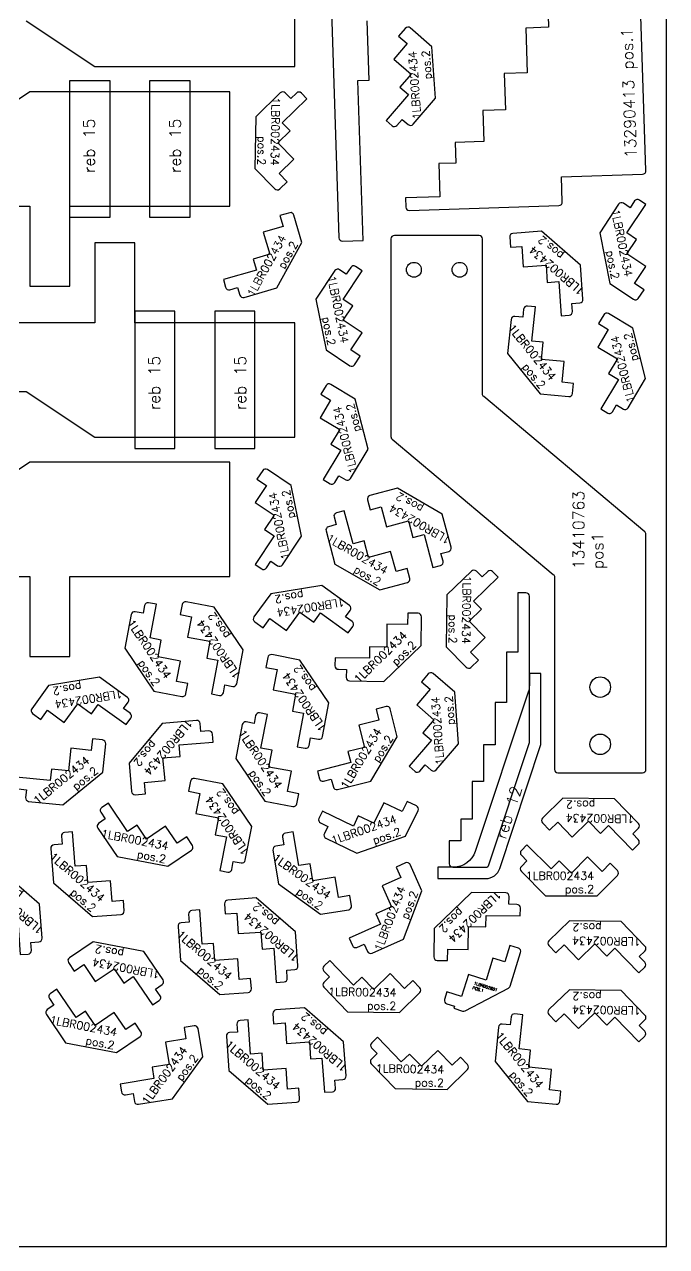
# Model space of a CAD drawing. Header units: millimetres. Extents: x 0 to 2400, y -105 to 2000.
# Drawn here: x 1838 to 2400, y 0 to 1069 of the extents above; entities that cross this region are included whole.
import ezdxf

# ---------------------------------------------------------------- set-up
doc = ezdxf.new("R2010")
doc.units = ezdxf.units.MM
for name, color, linetype in [('12714500', 7, 'Continuous'), ('13290413', 7, 'Continuous'), ('13410763v0', 7, 'Continuous'), ('1LBR002434', 7, 'Continuous'), ('1LBR002601', 7, 'Continuous'), ('Rebaixo', 6, 'Continuous'), ('sheet', 24, 'Continuous'), ('Texto', 7, 'Continuous')]:
    doc.layers.add(name, color=color, linetype=linetype)
doc.styles.get("Standard").update_dxf_attribs({"font": 'txt.shx'})

msp = doc.modelspace()

# ---------------------------------------------------------------- linework, layer by layer
at = {"layer": '12714500', "color": 7}
for points in [[(1840, 1072), (1900, 1032), (2075, 1032), (2075, 1132)], [(1623.1, 586), (1843.1, 586), (1843.1, 516), (1878.1, 516), (1878.1, 586), (2018.1, 586), (2018.1, 686), (1843.1, 686), (1783.1, 646)]]:
    msp.add_lwpolyline(points, dxfattribs=at)
at = {"layer": '12714500', "color": 3}
for points in [[(1623, 910), (1843, 910), (1843, 840), (1878, 840), (1878, 910), (2018, 910), (2018, 1010), (1843, 1010), (1783, 970)], [(1740, 748), (1840, 748), (1900, 708), (2075, 708), (2075, 808), (1935, 808), (1935, 878), (1900, 878), (1900, 808), (1680, 808)]]:
    msp.add_lwpolyline(points, dxfattribs=at)
at = {"layer": '13290413', "color": 5}
for points in [[(2295.5, 1108.3), (2296.8, 1066.4), (2276.8, 1065.7), (2278.1, 1026.7), (2258.1, 1026.1), (2259.2, 994.1), (2239.2, 993.5), (2240.1, 966.5), (2215.1, 965.7), (2215.7, 947.7), (2200.7, 947.2), (2201.6, 918.2), (2171.6, 917.2), (2171.9, 909.2, 0.414214), (2175, 906.3), (2305.9, 910.6, 0.414214), (2308.8, 913.7), (2308.1, 935.7), (2379.1, 938, 0.414214), (2382, 941.1), (2365.5, 1445.8, 0.414214)], [(2097, 1387), (2113.5, 882.3, 0.414214), (2116.6, 879.4), (2134.6, 880), (2130, 1019.9), (2140, 1020.2), (2138.3, 1072.2)]]:
    msp.add_lwpolyline(points, format="xyb", dxfattribs=at)
at = {"layer": '13290413', "color": 2}
msp.add_lwpolyline([(2213, 331.8), (2241.8, 331.8, 0.323583), (2244.7, 333.9), (2280, 440.8), (2280, 568.8, 0.414214), (2277, 571.8), (2270, 571.8), (2270, 519.8), (2260, 519.8), (2260, 475.8), (2250, 475.8), (2250, 438.8), (2240, 438.8), (2240, 406.8), (2230, 406.8), (2230, 373.8), (2220, 373.8), (2220, 354.8), (2210, 354.8), (2210, 334.8, 0.414214)], format="xyb", close=True, dxfattribs=at)
at = {"layer": '13410763v0', "color": 5}
msp.add_lwpolyline([(2160.1, 706.1), (2300.9, 587.9, -0.221695), (2302, 585.6), (2302, 417.3, 0.414214), (2305, 414.3), (2379, 414.3, 0.414214), (2382, 417.3), (2382, 622.9, 0.221695), (2380.9, 625.2), (2240.1, 743.4, -0.221695), (2239, 745.7), (2239, 881.3, 0.414213), (2236, 884.3), (2162, 884.3, 0.414214), (2159, 881.3), (2159, 708.4, 0.221695)], format="xyb", close=True, dxfattribs=at)
for centre, radius in [((2179, 854.3), 6.5), ((2219, 854.3), 6.5), ((2342, 489.3), 9), ((2342, 439.3), 9)]:
    msp.add_circle(centre, radius, dxfattribs=at)
at = {"layer": '1LBR002434', "color": 5}
for points in [[(2173.2, 1052.1), (2161.4, 1038.5), (2176.6, 1025.4), (2166.7, 1014.1), (2174.3, 1007.6), (2154.7, 984.9), (2160, 980.3, 0.414214), (2164.2, 980.6), (2168.8, 985.9), (2174.1, 981.3, 0.414214), (2178.3, 981.6), (2197.9, 1004.3), (2194.7, 1049.4), (2175.8, 1065.8, 0.414214), (2171.5, 1065.5), (2165.6, 1058.7)], [(2061.2, 938.4), (2074.1, 951), (2060.1, 965.3), (2070.9, 975.8), (2063.9, 982.9), (2085.5, 1003.8), (2080.6, 1008.9, 0.414214), (2076.3, 1008.9), (2071.3, 1004.1), (2066.4, 1009.1, 0.414214), (2062.2, 1009.1), (2040.7, 988.2), (2040, 943), (2057.4, 925.1, 0.414214), (2061.7, 925), (2068.1, 931.3)], [(2372, 842.4), (2382, 857.3), (2365.4, 868.4), (2373.7, 880.9), (2365.4, 886.5), (2382, 911.4), (2376.2, 915.3, 0.414214), (2372, 914.5), (2368.1, 908.6), (2362.3, 912.5, 0.414214), (2358.1, 911.7), (2341.5, 886.7), (2350.4, 842.4), (2371.2, 828.5, 0.414214), (2375.3, 829.3), (2380.3, 836.8)], [(2064.6, 892.1), (2047.3, 887.1), (2052.9, 867.9), (2038.5, 863.7), (2041.3, 854.1), (2012.5, 845.7), (2014.4, 839, 0.414214), (2018.1, 836.9), (2024.9, 838.9), (2026.8, 832.2, 0.414214), (2030.5, 830.1), (2059.3, 838.5), (2081.1, 878.2), (2074.1, 902.2, 0.414214), (2070.4, 904.2), (2061.8, 901.7)], [(2273.4, 874.8), (2274.7, 856.8), (2294.6, 858.3), (2295.7, 843.3), (2305.7, 844), (2307.9, 814.1), (2314.9, 814.6, 0.414214), (2317.6, 817.8), (2317.1, 824.8), (2324.1, 825.3, 0.414214), (2326.9, 828.5), (2324.7, 858.5), (2290.5, 888.1), (2265.5, 886.2, 0.414214), (2262.8, 883), (2263.4, 874.1)], [(2123.8, 784.2), (2133.8, 799.2), (2117.2, 810.3), (2125.5, 822.8), (2117.2, 828.3), (2133.8, 853.3), (2128, 857.2, 0.414214), (2123.8, 856.4), (2119.9, 850.5), (2114.1, 854.4, 0.414214), (2110, 853.6), (2093.3, 828.6), (2102.2, 784.2), (2123, 770.4, 0.414214), (2127.1, 771.2), (2132.1, 778.7)], [(2308.7, 756.1), (2310.5, 774), (2290.6, 776), (2292.2, 790.9), (2282.2, 791.9), (2285.3, 821.8), (2278.3, 822.5, 0.414214), (2275, 819.8), (2274.3, 812.8), (2267.3, 813.6, 0.414214), (2264, 810.9), (2261, 781), (2289.6, 745.9), (2314.4, 743.4, 0.414214), (2317.7, 746.1), (2318.6, 755)], [(2349, 802.1), (2339.8, 786.6), (2357, 776.4), (2349.3, 763.5), (2357.9, 758.4), (2342.5, 732.6), (2348.5, 729, 0.414214), (2352.6, 730.1), (2356.2, 736.1), (2362.2, 732.5, 0.414214), (2366.3, 733.5), (2381.7, 759.3), (2370.6, 803.2), (2349.2, 816, 0.414214), (2345.1, 814.9), (2340.4, 807.2)], [(2106.2, 740.3), (2097, 724.8), (2114.2, 714.5), (2106.5, 701.7), (2115.1, 696.5), (2099.7, 670.8), (2105.7, 667.2, 0.414214), (2109.8, 668.2), (2113.4, 674.2), (2119.4, 670.7, 0.414214), (2123.5, 671.7), (2138.9, 697.4), (2127.8, 741.3), (2106.4, 754.1, 0.414214), (2102.3, 753.1), (2097.7, 745.4)], [(2050.1, 665.7), (2040.1, 650.7), (2056.8, 639.6), (2048.4, 627.1), (2056.8, 621.6), (2040.1, 596.6), (2045.9, 592.7, 0.414214), (2050.1, 593.6), (2054, 599.4), (2059.8, 595.5, 0.414214), (2064, 596.3), (2080.6, 621.3), (2071.7, 665.7), (2050.9, 679.5, 0.414214), (2046.8, 678.7), (2041.8, 671.2)], [(2150.3, 647), (2155, 629.6), (2174.3, 634.8), (2178.2, 620.3), (2187.9, 622.9), (2195.6, 593.9), (2202.4, 595.7, 0.414214), (2204.5, 599.4), (2202.7, 606.2), (2209.5, 608, 0.414214), (2211.6, 611.6), (2203.8, 640.6), (2164.6, 663.2), (2140.5, 656.8, 0.414214), (2138.4, 653.1), (2140.7, 644.4)], [(2163.4, 590.5), (2158.7, 607.9), (2139.4, 602.8), (2135.5, 617.2), (2125.9, 614.7), (2118.1, 643.6), (2111.4, 641.8, 0.414214), (2109.2, 638.1), (2111, 631.4), (2104.3, 629.6, 0.414214), (2102.2, 625.9), (2109.9, 596.9), (2149.1, 574.3), (2173.3, 580.8, 0.414214), (2175.4, 584.4), (2173.1, 593.1)], [(2228.4, 520), (2241.3, 532.6), (2227.4, 546.9), (2238.2, 557.4), (2231.2, 564.6), (2252.7, 585.5), (2247.8, 590.5, 0.414214), (2243.6, 590.5), (2238.6, 585.7), (2233.7, 590.7, 0.414214), (2229.4, 590.8), (2207.9, 569.9), (2207.3, 524.6), (2224.7, 506.7, 0.414214), (2228.9, 506.6), (2235.4, 512.9)], [(2052.9, 549.3), (2067.5, 538.8), (2079.2, 555), (2091.4, 546.2), (2097.3, 554.3), (2121.6, 536.8), (2125.7, 542.4, 0.414214), (2125, 546.6), (2119.3, 550.7), (2123.4, 556.4, 0.414214), (2122.7, 560.6), (2098.4, 578.2), (2053.8, 571), (2039.1, 550.7, 0.414214), (2039.8, 546.5), (2047.1, 541.2)], [(1971.5, 494.3), (1974.9, 512), (1955.3, 515.8), (1958.1, 530.5), (1948.3, 532.4), (1953.9, 561.8), (1947, 563.1, 0.414214), (1943.5, 560.8), (1942.2, 553.9), (1935.3, 555.2, 0.414214), (1931.8, 552.8), (1926.2, 523.4), (1951.6, 485.9), (1976.1, 481.2, 0.414214), (1979.7, 483.6), (1981.4, 492.4)], [(1984.4, 550.8), (1981, 533.1), (2000.6, 529.4), (1997.8, 514.6), (2007.6, 512.8), (2002, 483.3), (2008.9, 482, 0.414214), (2012.4, 484.4), (2013.7, 491.2), (2020.6, 489.9, 0.414214), (2024.1, 492.3), (2029.7, 521.8), (2004.3, 559.2), (1979.8, 563.9, 0.414214), (1976.3, 561.5), (1974.6, 552.7)], [(2173.5, 544), (2155.5, 544.3), (2155.3, 524.3), (2140.3, 524.5), (2140.1, 514.5), (2110.1, 514.9), (2110, 507.9, 0.414214), (2113, 504.9), (2120, 504.8), (2119.9, 497.8, 0.414214), (2122.8, 494.7), (2152.8, 494.3), (2185.3, 525.8), (2185.6, 550.8, 0.414214), (2182.7, 553.9), (2173.7, 554)], [(2059.4, 504.6), (2056, 486.9), (2075.6, 483.2), (2072.8, 468.4), (2082.6, 466.6), (2077, 437.1), (2083.8, 435.8, 0.414214), (2087.4, 438.2), (2088.7, 445), (2095.6, 443.7, 0.414214), (2099.1, 446.1), (2104.7, 475.6), (2079.3, 513), (2054.7, 517.7, 0.414214), (2051.2, 515.3), (2049.5, 506.5)], [(1858.7, 469.1), (1873.3, 458.5), (1885, 474.8), (1897.2, 466), (1903, 474.1), (1927.4, 456.5), (1931.5, 462.2, 0.414214), (1930.8, 466.4), (1925.1, 470.5), (1929.2, 476.2, 0.414214), (1928.5, 480.3), (1904.2, 497.9), (1859.5, 490.7), (1844.9, 470.4, 0.414214), (1845.6, 466.3), (1852.9, 461)], [(2193.3, 487.5), (2181.5, 473.8), (2196.6, 460.8), (2186.8, 449.4), (2194.4, 442.9), (2174.8, 420.2), (2180, 415.6, 0.414214), (2184.3, 415.9), (2188.9, 421.2), (2194.2, 416.6, 0.414214), (2198.4, 416.9), (2218, 439.6), (2214.7, 484.8), (2195.8, 501.1, 0.414214), (2191.6, 500.8), (2185.7, 494)], [(2148.4, 460.4), (2131, 456), (2135.9, 436.6), (2121.3, 433), (2123.8, 423.3), (2094.7, 415.9), (2096.4, 409.1, 0.414214), (2100.1, 407), (2106.8, 408.7), (2108.6, 401.9, 0.414214), (2112.2, 399.7), (2141.3, 407.1), (2164.5, 445.9), (2158.4, 470.2, 0.414214), (2154.7, 472.3), (2146, 470.1)], [(1943.4, 405.9), (1961.4, 407.5), (1959.6, 427.4), (1974.6, 428.7), (1973.7, 438.7), (2003.6, 441.3), (2003, 448.3, 0.414214), (1999.7, 451), (1992.8, 450.4), (1992.1, 457.4, 0.414214), (1988.9, 460.1), (1959, 457.5), (1929.9, 422.8), (1932.1, 397.9, 0.414214), (1935.3, 395.2), (1944.3, 396)], [(2068.6, 398), (2072, 415.7), (2052.3, 419.4), (2055.2, 434.2), (2045.3, 436), (2051, 465.5), (2044.1, 466.8, 0.414214), (2040.6, 464.4), (2039.3, 457.6), (2032.4, 458.9, 0.414214), (2028.9, 456.5), (2023.3, 427), (2048.7, 389.6), (2073.2, 384.9, 0.414214), (2076.7, 387.3), (2078.4, 396.1)], [(1896.9, 434), (1879, 435.9), (1876.9, 416), (1862, 417.5), (1861, 407.5), (1831.2, 410.6), (1830.4, 403.6, 0.414214), (1833.1, 400.3), (1840.1, 399.6), (1839.4, 392.7, 0.414214), (1842.1, 389.4), (1871.9, 386.3), (1907, 414.9), (1909.5, 439.8, 0.414214), (1906.8, 443.1), (1897.9, 444)], [(1991.8, 396.4), (1988.4, 378.7), (2008.1, 374.9), (2005.3, 360.2), (2015.1, 358.3), (2009.4, 328.9), (2016.3, 327.5, 0.414214), (2019.8, 329.9), (2021.1, 336.8), (2028, 335.5, 0.414214), (2031.5, 337.9), (2037.2, 367.3), (2011.8, 404.8), (1987.2, 409.5, 0.414214), (1983.7, 407.1), (1982, 398.3)], [(1972, 352.7), (1961.9, 367.6), (1945.3, 356.3), (1936.9, 368.7), (1928.6, 363.1), (1911.8, 387.9), (1906, 384, 0.414214), (1905.2, 379.9), (1909.1, 374.1), (1903.3, 370.1, 0.414214), (1902.5, 366), (1919.4, 341.1), (1963.8, 332.6), (1984.5, 346.7, 0.414214), (1985.3, 350.8), (1980.3, 358.3)], [(2168.8, 380.4), (2152.6, 388.2), (2143.9, 370.2), (2130.4, 376.7), (2126.1, 367.7), (2099.1, 380.8), (2096, 374.5, 0.414214), (2097.4, 370.5), (2103.7, 367.5), (2100.7, 361.2, 0.414214), (2102, 357.2), (2129, 344.1), (2171.8, 358.9), (2182.7, 381.4, 0.414214), (2181.3, 385.4), (2173.2, 389.4)], [(2304.8, 371.1), (2317.4, 358.2), (2331.7, 372.1), (2342.2, 361.4), (2349.3, 368.3), (2370.2, 346.8), (2375.3, 351.7, 0.414214), (2375.3, 355.9), (2370.5, 361), (2375.5, 365.8, 0.414214), (2375.5, 370.1), (2354.6, 391.6), (2309.4, 392.3), (2291.5, 374.8, 0.414214), (2291.4, 370.6), (2297.7, 364.1)], [(1915, 301.9), (1913.7, 319.9), (1893.8, 318.4), (1892.7, 333.4), (1882.7, 332.6), (1880.5, 362.6), (1873.5, 362.1, 0.414214), (1870.8, 358.8), (1871.3, 351.9), (1864.3, 351.4, 0.414214), (1861.5, 348.1), (1863.7, 318.2), (1897.9, 288.6), (1922.9, 290.4, 0.414214), (1925.6, 293.7), (1925, 302.6)], [(2113.2, 305.4), (2110.3, 323.1), (2090.6, 320), (2088.2, 334.8), (2078.3, 333.2), (2073.5, 362.8), (2066.6, 361.7, 0.414214), (2064.1, 358.2), (2065.2, 351.3), (2058.3, 350.2, 0.414214), (2055.8, 346.8), (2060.6, 317.2), (2097.3, 290.7), (2122, 294.6, 0.414214), (2124.5, 298.1), (2123, 307)], [(2343.7, 328.1), (2330.9, 340.9), (2316.8, 326.7), (2306.2, 337.3), (2299.1, 330.3), (2277.9, 351.5), (2273, 346.5, 0.414214), (2273, 342.3), (2277.9, 337.3), (2273, 332.4, 0.414214), (2273, 328.1), (2294.2, 306.9), (2339.4, 306.9), (2357.1, 324.6, 0.414214), (2357.1, 328.8), (2350.7, 335.2)], [(2167.6, 322.8), (2151.2, 315.4), (2159.3, 297.1), (2145.7, 291), (2149.7, 281.9), (2122.4, 269.6), (2125.2, 263.2, 0.414214), (2129.2, 261.7), (2135.6, 264.6), (2138.5, 258.2, 0.414214), (2142.4, 256.7), (2169.8, 269), (2185.9, 311.2), (2175.7, 334.1, 0.414214), (2171.7, 335.6), (2163.5, 331.9)], [(1800.3, 315.9), (1801.6, 298), (1821.5, 299.4), (1822.6, 284.5), (1832.6, 285.2), (1834.8, 255.3), (1841.7, 255.8, 0.414214), (1844.5, 259), (1844, 266), (1851, 266.5, 0.414214), (1853.8, 269.7), (1851.6, 299.6), (1817.4, 329.2), (1792.4, 327.4, 0.414214), (1789.7, 324.2), (1790.3, 315.2)], [(2024.1, 291.6), (2025.4, 273.7), (2045.3, 275.1), (2046.4, 260.2), (2056.4, 260.9), (2058.6, 231), (2065.5, 231.5, 0.414214), (2068.3, 234.7), (2067.8, 241.7), (2074.8, 242.2, 0.414214), (2077.6, 245.4), (2075.4, 275.3), (2041.1, 304.9), (2016.2, 303.1, 0.414214), (2013.4, 299.9), (2014.1, 290.9)], [(2208.6, 260.1), (2226.6, 259.9), (2226.9, 279.9), (2241.9, 279.6), (2242.1, 289.6), (2272.1, 289.2), (2272.2, 296.2, 0.414214), (2269.2, 299.2), (2262.2, 299.4), (2262.3, 306.3, 0.414214), (2259.4, 309.4), (2229.4, 309.8), (2196.9, 278.3), (2196.5, 253.3, 0.414214), (2199.5, 250.3), (2208.5, 250.1)], [(2026.3, 233.7), (2025, 251.7), (2005, 250.2), (2003.9, 265.2), (1994, 264.5), (1991.8, 294.4), (1984.8, 293.9, 0.414214), (1982, 290.7), (1982.5, 283.7), (1975.5, 283.2, 0.414214), (1972.8, 280), (1974.9, 250.1), (2009.2, 220.5), (2034.1, 222.3, 0.414214), (2036.9, 225.5), (2036.2, 234.5)], [(2310.4, 263.8), (2323, 250.9), (2337.3, 264.8), (2347.8, 254), (2354.9, 261), (2375.8, 239.5), (2380.9, 244.3, 0.414214), (2380.9, 248.6), (2376.1, 253.6), (2381.1, 258.5, 0.414214), (2381.1, 262.7), (2360.2, 284.3), (2315, 284.9), (2297.1, 267.5, 0.414214), (2297, 263.3), (2303.3, 256.8)], [(1890.3, 246.6), (1900.4, 231.7), (1916.9, 242.9), (1925.4, 230.5), (1933.6, 236.1), (1950.5, 211.3), (1956.3, 215.2, 0.414214), (1957.1, 219.4), (1953.1, 225.2), (1958.9, 229.1, 0.414214), (1959.7, 233.3), (1942.9, 258.1), (1898.4, 266.6), (1877.7, 252.6, 0.414214), (1877, 248.4), (1882, 241)], [(2170.9, 225.8), (2158.3, 238.8), (2144, 224.8), (2133.5, 235.6), (2126.3, 228.6), (2105.4, 250.1), (2100.4, 245.3, 0.414214), (2100.4, 241), (2105.2, 236), (2100.2, 231.1, 0.414214), (2100.2, 226.9), (2121.1, 205.4), (2166.3, 204.7), (2184.2, 222.1, 0.414214), (2184.3, 226.4), (2178, 232.8)], [(1927, 189.8), (1916.9, 204.7), (1900.4, 193.4), (1891.9, 205.8), (1883.7, 200.2), (1866.8, 225), (1861, 221.1, 0.414214), (1860.2, 216.9), (1864.2, 211.2), (1858.4, 207.2, 0.414214), (1857.6, 203.1), (1874.4, 178.2), (1918.9, 169.7), (1939.6, 183.8, 0.414214), (1940.3, 187.9), (1935.3, 195.4)], [(2310.4, 203.5), (2323, 190.6), (2337.3, 204.5), (2347.8, 193.7), (2354.9, 200.7), (2375.8, 179.2), (2380.9, 184.1, 0.414214), (2380.9, 188.3), (2376.1, 193.3), (2381.1, 198.2, 0.414214), (2381.1, 202.4), (2360.2, 224), (2315, 224.6), (2297.1, 207.2, 0.414214), (2297, 203), (2303.3, 196.5)], [(2066.3, 195.6), (2067.6, 177.6), (2087.6, 179.1), (2088.6, 164.1), (2098.6, 164.8), (2100.8, 134.9), (2107.8, 135.4, 0.414214), (2110.5, 138.6), (2110, 145.6), (2117, 146.1, 0.414214), (2119.8, 149.3), (2117.6, 179.2), (2083.4, 208.8), (2058.4, 207, 0.414214), (2055.7, 203.8), (2056.3, 194.8)], [(2297.7, 137.1), (2299.5, 155), (2279.6, 157), (2281.1, 171.9), (2271.2, 172.9), (2274.2, 202.8), (2267.3, 203.5, 0.414214), (2264, 200.8), (2263.3, 193.9), (2256.3, 194.6, 0.414214), (2253, 191.9), (2250, 162), (2278.5, 127), (2303.4, 124.4, 0.414214), (2306.7, 127.1), (2307.6, 136)], [(1979.5, 181.8), (1961.8, 178.9), (1965, 159.2), (1950.1, 156.8), (1951.7, 146.9), (1922.1, 142.1), (1923.2, 135.2, 0.414214), (1926.7, 132.7), (1933.6, 133.8), (1934.7, 126.9, 0.414214), (1938.1, 124.4), (1967.8, 129.2), (1994.3, 165.9), (1990.3, 190.6, 0.414214), (1986.8, 193.1), (1978, 191.6)], [(2068.5, 137.7), (2067.2, 155.6), (2047.3, 154.2), (2046.2, 169.1), (2036.2, 168.4), (2034, 198.3), (2027, 197.8, 0.414214), (2024.3, 194.6), (2024.8, 187.6), (2017.8, 187.1, 0.414214), (2015, 183.9), (2017.2, 154), (2051.4, 124.4), (2076.4, 126.2, 0.414214), (2079.1, 129.4), (2078.5, 138.4)], [(2212.5, 158.7), (2200, 171.6), (2185.6, 157.7), (2175.2, 168.4), (2168, 161.5), (2147.1, 183), (2142.1, 178.1, 0.414214), (2142, 173.9), (2146.9, 168.8), (2141.9, 164, 0.414214), (2141.8, 159.7), (2162.7, 138.2), (2208, 137.5), (2225.9, 154.9, 0.414214), (2226, 159.2), (2219.7, 165.6)]]:
    msp.add_lwpolyline(points, format="xyb", close=True, dxfattribs=at)
at = {"layer": '1LBR002601', "color": 5}
msp.add_lwpolyline([(2263, 263.2), (2258.5, 248.9), (2248.2, 252.1), (2242.2, 233), (2226.8, 237.9), (2220.8, 218.8), (2207.9, 222.8), (2205.8, 216.1, 0.414214), (2207.8, 212.4), (2214.5, 210.3), (2213.9, 208.4), (2221.6, 206, 0.198912), (2223.9, 206.2), (2261.7, 226, 0.198912), (2263.2, 227.8), (2272.4, 257.1, 0.414214), (2270.4, 260.9)], format="xyb", close=True, dxfattribs=at)
at = {"layer": 'Rebaixo', "color": 3}
for points in [[(1913, 900), (1878, 900), (1878, 1020), (1913, 1020)], [(1948, 1020), (1983, 1020), (1983, 900), (1948, 900)], [(1970, 818), (1935, 818), (1935, 698), (1970, 698)], [(2005, 698), (2040, 698), (2040, 818), (2005, 818)]]:
    msp.add_lwpolyline(points, close=True, dxfattribs=at)
at = {"layer": 'Rebaixo', "color": 2}
msp.add_lwpolyline([(2280, 491.1, -0.080612), (2279, 484.8), (2232.6, 345.5, -0.322823), (2213.6, 331.8), (2200, 331.8), (2200, 321.8), (2241.8, 321.8, 0.323583), (2254.2, 330.8), (2290, 439.2), (2290, 501.1), (2280, 501.1)], format="xyb", close=True, dxfattribs=at)
at = {"layer": 'sheet', "color": 7}
msp.add_lwpolyline([(0, 0), (2400, 0), (2400, 2000), (0, 2000)], close=True, dxfattribs=at)

# ---------------------------------------------------------------- texts
at = {"layer": 'Rebaixo', "color": 3, "char_height": 10, "rotation": 90}
for insert, attachment_point in [((1890, 939), 1), ((1965.2, 939), 1), ((1947, 779), 3), ((2022.2, 779), 3)]:
    msp.add_mtext_dynamic_manual_height_columns('reb 15', width=56.175, gutter_width=12.5, heights=[0], dxfattribs=dict(at, insert=insert, attachment_point=attachment_point))
at = {"layer": 'Rebaixo', "color": 2, "insert": (2249.8, 358.7), "char_height": 10, "attachment_point": 1, "rotation": 72.1949}
msp.add_mtext_dynamic_manual_height_columns('reb 12', width=58.104, gutter_width=12.5, heights=[0], dxfattribs=at)
at = {"layer": 'Texto', "color": 5}
for s, insert, char_height, width, attachment_point, rotation in [('13290413 pos.1', (2363.8, 951.8), 10, 241.207, 1, 91.8652), ('1LBR002434\\Ppos.2', (2174.1, 1045.1), 7, 55.252, 3, 94.1602), ('1LBR002434\\Ppos.2', (2060.9, 945.5), 7, 55.252, 3, 269.1602), ('1LBR002434\\Ppos.2', (2370.3, 849.2), 7, 55.252, 3, 281.3099), ('1LBR002434\\Ppos.2', (2061.5, 885.7), 7, 55.252, 3, 61.25), ('1LBR002434\\Ppos.2', (2279, 870.5), 7, 55.252, 3, 139.1602), ('1LBR002434\\Ppos.2', (2122.1, 791.1), 7, 55.252, 3, 281.3099), ('1LBR002434\\Ppos.2', (2303.9, 761.3), 7, 55.252, 3, 309.1602), ('1LBR002434\\Ppos.2', (2351.1, 795.3), 7, 55.252, 3, 104.1602), ('1LBR002434\\Ppos.2', (2108.3, 733.5), 7, 55.252, 3, 104.1602), ('1LBR002434\\Ppos.2', (2051.9, 658.8), 7, 55.252, 3, 101.3099), ('1LBR002434\\Ppos.2', (2156.6, 643.8), 7, 55.252, 3, 150), ('13410763\\Ppos1', (2318, 592.4), 10, 79.022, 1, 90), ('1LBR002434\\Ppos.2', (2157.1, 593.7), 7, 55.252, 3, 330), ('1LBR002434\\Ppos.2', (2228.1, 527.1), 7, 55.252, 3, 269.1602), ('1LBR002434\\Ppos.2', (2059.8, 550.8), 7, 55.252, 3, 189.1602), ('1LBR002434\\Ppos.2', (1967.2, 499.9), 7, 55.252, 3, 304.1602), ('1LBR002434\\Ppos.2', (1988.7, 545.2), 7, 55.252, 3, 124.1602), ('1LBR002434\\Ppos.2', (2168.8, 538.8), 7, 55.252, 3, 44.1602), ('1LBR002434\\Ppos.2', (2063.6, 499), 7, 55.252, 3, 124.1602), ('1LBR002434\\Ppos.2', (1865.6, 470.6), 7, 55.252, 3, 189.1602), ('1LBR002434\\Ppos.2', (2194.2, 480.5), 7, 55.252, 3, 94.1602), ('1LBR002434\\Ppos.2', (1947.7, 411.6), 7, 55.252, 3, 230), ('1LBR002434\\Ppos.2', (2064.3, 403.6), 7, 55.252, 3, 304.1602), ('1LBR002434\\Ppos.2', (2145.2, 454.2), 7, 55.252, 3, 59.1602), ('1LBR002434\\Ppos.2', (1891.7, 429.3), 7, 55.252, 3, 39.1602), ('1LBR002434\\Ppos.2', (1996.1, 390.8), 7, 55.252, 3, 124.1602), ('1LBR002434\\Ppos.2', (2311.9, 371.4), 7, 55.252, 3, 179.1602), ('1LBR002434\\Ppos.2', (2162.3, 377.7), 7, 55.252, 3, 19.1602), ('1LBR002434\\Ppos.2', (1965, 353.6), 7, 55.252, 3, 349.1602), ('1LBR002434\\Ppos.2', (1909.4, 306.2), 7, 55.252, 3, 319.1602), ('1LBR002434\\Ppos.2', (2107.2, 309.2), 7, 55.252, 3, 324.1602), ('1LBR002434\\Ppos.2', (1805.9, 311.6), 7, 55.252, 3, 139.1602), ('1LBR002434\\Ppos.2', (2165.4, 316), 7, 55.252, 3, 69.1602), ('1LBR002434\\Ppos.2', (2029.6, 287.3), 7, 55.252, 3, 139.1602), ('1LBR002434\\Ppos.2', (2213.4, 265.3), 7, 55.252, 3, 224.1602), ('1LBR002434\\Ppos.2', (2317.5, 264.1), 7, 55.252, 3, 179.1602), ('1LBR002434\\Ppos.2', (2020.7, 238.1), 7, 55.252, 3, 319.1602), ('1LBR002434\\Ppos.2', (1897.3, 245.6), 7, 55.252, 3, 169.1602), ('1LBR002434\\Ppos.2', (2163.8, 225.6), 7, 55.252, 3, 359.1602), ('1LBR002601 \\P{\\W1.88129; }POS.1', (2232, 231.7), 2.5, 13.028, 1, 342.6475), ('1LBR002434\\Ppos.2', (2317.5, 203.8), 7, 55.252, 3, 179.1602), ('1LBR002434\\Ppos.2', (2071.9, 191.2), 7, 55.252, 3, 139.1602), ('1LBR002434\\Ppos.2', (1920, 190.7), 7, 55.252, 3, 349.1602), ('1LBR002434\\Ppos.2', (2292.9, 142.3), 7, 55.252, 3, 309.1602), ('1LBR002434\\Ppos.2', (1975.7, 175.8), 7, 55.252, 3, 54.1602), ('1LBR002434\\Ppos.2', (2062.9, 142), 7, 55.252, 3, 319.1602), ('1LBR002434\\Ppos.2', (2205.5, 158.4), 7, 55.252, 3, 359.1602)]:
    msp.add_mtext(s, dxfattribs=dict(at, insert=insert, char_height=char_height, width=width, attachment_point=attachment_point, rotation=rotation))
at = {"layer": 'Texto', "color": 5, "insert": (2336.6, 327.8), "char_height": 7, "width": 55.252, "attachment_point": 3}
msp.add_mtext('1LBR002434\\Ppos.2', dxfattribs=at)

doc.saveas('drawing.dxf')
